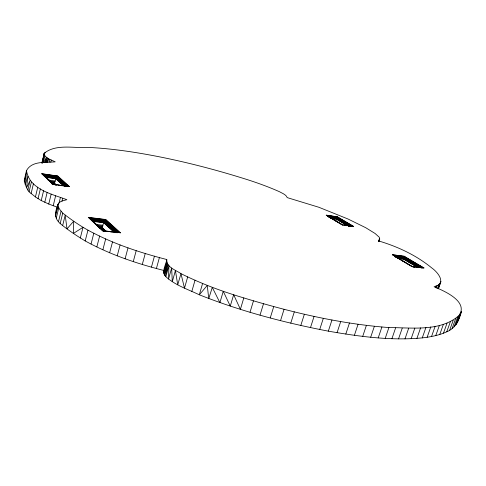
<?xml version="1.0" encoding="UTF-8"?>
<svg xmlns="http://www.w3.org/2000/svg" width="486" height="486" viewBox="0 0 486 486"><rect width="100%" height="100%" fill="white"/><g stroke="black" fill="none" stroke-linecap="round" stroke-linejoin="round"><path stroke-width="0.73" d="M379.712 239.148L378.345 240.849C397.584 246.542 416.113 255.15 431.726 267.908C438.25 272.494 446.998 283.739 434.089 286.758C444.204 290.944 468.461 301.332 459.185 315.359C440.595 331.987 411.879 327.6 388.903 327.558C339.532 323.834 291.078 312.279 243.808 297.924C222.26 291.485 201.101 283.696 180.962 273.642C175.944 270.095 166.09 267.27 166.783 259.536C141.712 253.054 116.901 245.102 93.816 233.219C82.729 227.752 72.469 220.687 62.737 213.111C60.78 210.584 57.962 208.026 57.858 204.649C59.14 200.985 63.69 200.7 66.886 199.691C51.789 194.023 29.506 189.394 26.487 170.641C31.9 160.568 45.581 162.749 55.21 161.85C51.382 159.833 46.443 158.655 44.098 154.682L44.117 153.388C55.75 143.51 74.431 148.509 88.519 147.41C113.621 148.667 138.51 152.598 163.12 157.567C192.013 163.496 220.547 171.108 248.644 180.057C259.105 183.465 269.463 187.262 279.517 191.739C282.238 193.343 285.95 194.418 287.244 197.62L318.883 207.273L348.073 219.028L365.764 227.734L375.064 233.468L379.256 237.235L379.712 239.148L379.001 241.299M459.185 315.359L455.728 325.019L460.479 313.44L457.053 323.026L461.445 311.368C459.501 319.824 455.333 328.457 446.768 331.792C439.077 335.37 430.639 336.92 422.267 337.892C390.847 340.868 359.263 336.543 328.336 331.154C284.432 322.722 240.91 311.301 199.321 294.795C187.918 289.334 175.306 285.349 165.823 276.668C160.854 271.972 166.109 264.846 166.783 259.536M43.339 162.403L44.87 155.933L42.063 163.253L44.117 153.388L43.679 156.322M57.773 176.017L41.699 173.672L52.956 184.237L69.395 186.545L57.773 176.017L55.969 178.04L54.134 184.34M458.249 318.913L458.037 320.869L460.625 312.425M342.6 225.218L342.618 224.848L326.228 215.152L337.296 216.768L353.705 226.458L342.618 224.848M62.02 201.143L62.56 198.258M45.155 162.318L46.34 157.264L43.789 162.567M57.293 207.218L48.746 204.035L41.225 200.548L35.435 196.939L29.081 191.824L26.572 187.796L24.33 181.715L24.3 179.996L26.487 170.641M24.33 181.715L26.53 172.311L25.236 184.68L27.902 176.254L26.572 187.796L30.077 180.506L27.805 190.16M46.31 162.288L47.33 157.95L45.569 162.603M29.081 191.824L31.365 182.129M31.092 193.604L33.394 183.866M47.634 162.263L48.491 158.649L46.893 162.634M42.063 163.253L44.098 154.682L42.088 161.929M44.7 153.661L45.034 152.246M35.435 196.939L37.768 187.134M38.023 198.719L40.374 188.884M49.122 162.245L49.815 159.353M41.225 200.548L43.588 190.688M50.775 162.233L51.291 160.064M44.779 202.304L47.148 192.413M53.217 205.778L55.604 195.864M163.77 270.441C136.584 263.558 109.824 254.488 85.184 240.935C76.502 235.686 67.985 230.036 60.173 223.548C53.776 217.825 55.039 212.303 57.858 204.649M57.518 207L55.368 214.842M57.87 205.548L58.405 203.379M55.465 216.404L57.968 206.161M59.013 203.203L60.398 197.535M48.746 204.035L51.164 194.145M56.267 218.117L58.788 207.82M58.514 221.561L61.066 211.173M60.173 223.548L62.737 213.111M62.621 225.644L65.203 215.164L67.001 228.882L73.714 221.185L73.429 233.414L83.009 227.302L80.311 238.006M91.064 244.008L93.816 233.219M85.184 240.935L87.954 230.206M96.866 246.845L99.648 236.014M104.016 231.044L101.677 228.542L104.04 221.677L105.808 219.526L120.485 232.818L102.528 230.741L88.276 217.37L105.808 219.526M102.88 249.737L105.693 238.881M117.217 255.897L120.085 244.987M125.09 258.831L127.988 247.903M109.629 252.793L112.527 241.931M133.267 261.626L136.189 250.691M142.283 264.451L145.241 253.522M151.456 267.093L154.433 256.171M156.425 268.454L159.42 257.537M163.739 272.634L166.771 261.656M163.861 273.545L166.905 262.543M164.25 274.523L167.312 263.503L164.906 275.568L167.986 264.53L165.823 276.668L168.94 265.623L168.52 279.092L171.655 267.98L172.293 281.722L175.422 270.538L177.724 284.832L180.962 273.642L184.498 288.155L187.687 276.886M191.818 291.472L195.044 280.167M202.583 283.466L199.321 294.795L207.261 285.422L208.749 298.653L212.285 287.384L219.909 302.663L223.25 291.29L230.273 306.095L233.651 294.716L240.4 309.303L243.808 297.924M250.035 312.219L253.473 300.846M260.028 315.116L263.497 303.756M270.24 317.941L273.74 306.593M280.531 320.639L284.061 309.309M290.762 323.172L294.309 311.866M300.785 325.511L304.364 314.235M335.668 221.002L337.296 216.768M310.481 327.631L314.078 316.386M319.715 329.52L323.33 318.312M328.336 331.154L331.962 319.982M337.071 332.685L340.716 321.556M345.801 334.082L349.458 322.996M378.77 241.105L379.712 238.249M378.782 241.36L379.256 239.926M354.391 335.316L358.06 324.277M362.72 336.361L366.395 325.377M370.69 337.217L374.372 326.288M402.444 260.946L404.097 256.207L423.974 267.938L412.262 266.583L423.974 267.938M378.217 337.892L381.905 327.011M385.216 338.377L388.903 327.558M391.916 338.699L395.604 327.935M398.544 338.87L402.232 328.172M404.99 338.876L408.671 328.244M411.144 338.718L414.819 328.153M416.921 338.384L420.584 327.886M435.486 287.293L435.966 285.926M436.221 288.077L437.175 285.349M437.661 288.234L439.083 284.17M438.263 288.848L440.383 282.791M438.445 288.666L441.021 281.315M422.267 337.892L425.924 327.467M427.151 337.26L430.796 326.908M431.538 336.519L435.164 326.234M435.778 335.589L439.393 325.383M439.775 334.49L443.372 324.356M443.463 333.214L447.041 323.166M446.768 331.792L450.328 321.817M449.647 330.225L453.183 320.335M452.095 328.554L455.607 318.743M454.118 326.805L457.605 317.072M24.3 179.996L25.09 178.411M102.175 228.772L101.702 228.918M421.064 267.999L423.349 267.774L404.03 256.365L392.518 254.779L404.097 256.207M102.528 230.741L103.415 231.032L89.57 218.038L88.276 217.37M52.956 184.237L53.715 184.388M54.438 184.492L69.395 186.545M119.046 232.533L118.359 232.557L104.879 220.298L90.117 218.493L89.57 218.038L105.195 219.958L119.046 232.533L120.485 232.818M326.228 215.152L342.636 224.945L353.705 226.458M102.819 230.662L119.763 232.624L105.505 219.696L88.95 217.661L102.953 230.838M106.428 231.385L107.935 231.555M110.194 231.816L112.454 232.077M114.714 232.338L116.221 232.515M412.936 266.814L415.093 267.063M416.526 267.233L419.4 267.561L403.429 258.048L395.61 257.1M412.881 266.923L414.285 267.087M417.091 267.409L418.495 267.573M99.144 227.217L102.096 227.563L105.887 231.099M99.029 227.412L101.981 227.758L105.808 231.33M99.66 227.685L101.884 227.946L105.201 231.038M99.6 228.025L101.75 228.274L105.006 231.318M100.201 228.371L101.677 228.542L104.356 231.044M100.213 228.572L101.659 228.742L104.405 231.306M95.645 224.38L103.02 225.261M96.86 225.419L102.765 226.124M98.026 226.373L102.449 226.895M91.939 220.753L103.834 222.193L115.291 232.685M397.026 257.714L403.283 258.467L418.44 267.476M92.662 221.106L103.749 222.448L114.089 231.925M397.682 258.011L403.21 258.68L418.331 267.665M93.348 221.458L103.676 222.703L114.003 232.18M397.87 258.248L403.143 258.886L417.62 267.494M90.117 218.493L90.572 218.998L104.575 220.711L117.721 232.691M420.669 267.525L403.641 257.434L394.462 256.116L403.708 257.246L421.556 267.81M90.572 218.998L90.906 219.544L104.296 221.179L116.61 232.417M394.735 256.559L403.574 257.635L420.414 267.616M394.832 256.784L403.502 257.841L419.558 267.361M91.842 220.194L104.04 221.677L116.166 232.764M91.927 220.48L103.931 221.932L115.437 232.466M397.038 257.495L403.356 258.26L419.211 267.671M51.51 182.772L54.414 183.137L56.583 185.154M51.984 183.599L54.134 183.866L55.216 184.874M54.311 183.337L51.401 182.967L54.311 183.337L55.957 184.868M51.887 183.848L54.11 184.139L51.959 183.823M51.953 183.41L54.177 183.702L55.24 184.698M51.54 182.73L54.414 183.137M54.602 184.723L56.06 184.929M58.241 185.233L59.699 185.439M61.151 185.64L62.609 185.846M64.79 186.15L66.248 186.357M345.595 225.528L347.089 225.735M348.577 225.947L350.807 226.257M348.419 226.033L349.871 226.239M47.999 180.008L55.185 181.035M49.937 181.096L54.967 181.813M50.398 181.91L54.705 182.517M41.699 173.672L44.032 175.598L56.303 177.378L65.956 186.187M328.232 216.762L336.677 217.983L350.485 226.166M329.01 217.066L336.604 218.165L350.266 226.269M329.119 217.278L336.531 218.354L350.102 226.403M44.269 176.351L55.969 178.04L64.28 185.646M329.879 217.588L336.464 218.542L349.312 226.172M44.293 176.6L55.878 178.271L64.158 185.846M330.595 217.898L336.391 218.73L349.191 226.336M45.72 177.044L55.805 178.502L64.061 186.065M330.565 218.093L336.33 218.925L347.818 225.753M45.678 177.281L55.744 178.727L63.435 185.786M330.516 218.281L336.269 219.113L347.107 225.559M52.069 183.216L54.232 183.526L55.896 185.075M326.75 215.371L337.199 216.89L353.152 226.312M43.327 174.662L56.862 176.631L67.53 186.332M352.593 226.245L337.09 217.084L327.224 215.65L336.956 217.333L352.052 226.263M43.728 175.112L56.57 176.977L66.977 186.46M51.923 183.544L54.134 183.866M52.02 183.356L54.177 183.702M393.095 255.022L412.274 266.571L392.518 254.779M422.723 267.695L403.945 256.596L393.63 255.332L403.836 256.894L422.121 267.707M351.554 226.361L336.816 217.637L327.983 216.355L327.643 215.984M350.692 226.069L336.749 217.807L327.983 216.355L341.974 224.842M394.462 256.116L398.903 258.771M399.17 259.056L402.074 260.666M402.42 261.006L404.607 262.179M405.676 262.95L412.219 266.729M68.763 186.375L57.476 176.139L42.294 173.927L53.241 184.194M68.131 186.302L57.166 176.345L42.841 174.261L53.873 184.619M66.722 186.557L56.431 177.171L43.892 175.355L52.877 183.775M117.436 232.794L104.429 220.936L90.754 219.271L98.494 226.519M65.75 186.338L56.182 177.59L44.032 175.598M116.373 232.581L104.162 221.422L90.906 219.544M65.543 186.478L56.066 177.815L44.141 175.847L45.781 177.39M101.975 228.936L103.633 230.486M99.6 227.557L103.469 231.184M49.074 180.476L52.913 184.073M94.29 222.88L98.634 226.956M48.576 180.185L51.297 182.742"/></g></svg>
